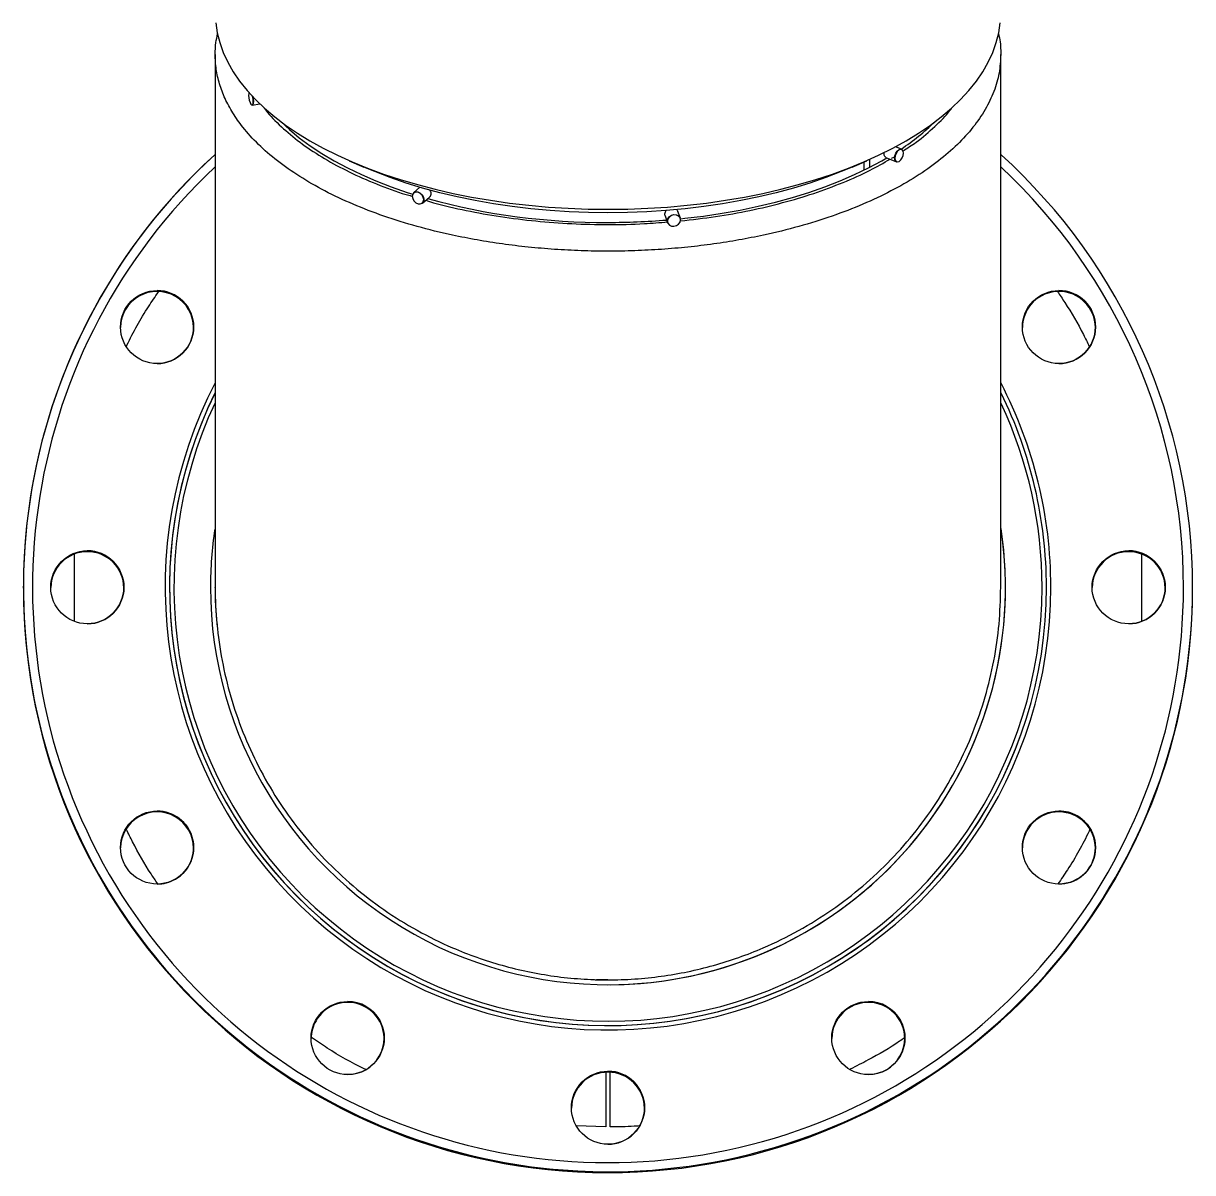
# Model space of a CAD drawing. Header units: millimetres. Extents: x -69706 to 52883, y -6882 to 68885.
# Drawn here: x 6137.9 to 6544.3, y 62540 to 62939.6 of the extents above; entities that cross this region are included whole.
import ezdxf

# ---------------------------------------------------------------- set-up
doc = ezdxf.new("R2010")
doc.units = ezdxf.units.MM
doc.layers.add('B2F-H-EQ-P-T20001$0$M-HVAC-EQPM', color=134, linetype='Continuous')

# ---------------------------------------------------------------- blocks, each defined once
blk = doc.blocks.new('B2F-H-EQ-P-T20001$0$CH-B2C-05、09-1000RT_20201019')
at = {"color": 0, "linetype": 'Continuous', "lineweight": 25}
for p, q in [((2302.86, 1469.97), (2305.47, 1470.44)), ((2528.57, 1454.62), (2526.44, 1455.51)), ((2517.57, 1448.38), (2517.57, 1451.16)), ((2523.07, 1451.8), (2526.74, 1450.26)), ((2336.58, 1450.66), (2341.64, 1448.45)), ((2511.38, 1448.45), (2516.44, 1450.66)), ((2515.41, 1450.21), (2515.41, 1447.3)), ((2361.16, 1441.4), (2358.95, 1439.49)), ((2362.04, 1435.92), (2364.44, 1437.99)), ((2446.38, 1431.44), (2447.21, 1429.07)), ((2451.67, 1430.65), (2450.83, 1433.01)), ((2240.91, 1313.83), (2240.91, 1290.49)), ((2612.11, 1290.49), (2612.11, 1313.83)), ((2223.31, 1302), (2223.31, 1302.68)), ((2258.22, 1302.42), (2258.22, 1301.58)), ((2594.8, 1301.73), (2594.79, 1302.42)), ((2422.02, 1165.87), (2426.51, 1165.8)), ((2426.51, 1165.8), (2422.52, 1165.85)), ((2426.51, 1165.8), (2426.51, 1165.8)), ((2426.51, 1149.92), (2426.51, 1149.92)), ((2425.75, 1133.7), (2425.75, 1114.68)), ((2427.27, 1114.68), (2427.27, 1133.7)), ((2425.75, 1114.68), (2415.47, 1115.11)), ((2426.51, 1099.12), (2426.51, 1099.12))]:
    blk.add_line(p, q, dxfattribs=at)
at = {"color": 0, "linetype": 'Continuous', "lineweight": 25, "flags": 128}
for points in [[(2290.16, 1498.57), (2290.68, 1495.12), (2291.56, 1491.69), (2292.78, 1488.28), (2294.34, 1484.91), (2296.24, 1481.59), (2298.48, 1478.32), (2301.05, 1475.1), (2303.94, 1471.96), (2307.14, 1468.9), (2310.65, 1465.92), (2314.45, 1463.03), (2318.55, 1460.24), (2322.92, 1457.56), (2327.56, 1454.99), (2332.45, 1452.55), (2337.58, 1450.23), (2342.94, 1448.04), (2348.52, 1446), (2354.29, 1444.09), (2360.25, 1442.34), (2366.39, 1440.74), (2372.67, 1439.29), (2379.09, 1438.01), (2385.64, 1436.89), (2392.29, 1435.94), (2399.03, 1435.16), (2405.84, 1434.55), (2412.7, 1434.11), (2419.6, 1433.85), (2426.51, 1433.76), (2433.43, 1433.85), (2440.32, 1434.11), (2447.19, 1434.55), (2453.99, 1435.16), (2460.73, 1435.94), (2467.38, 1436.89), (2473.93, 1438.01), (2480.35, 1439.29), (2486.64, 1440.74), (2492.77, 1442.34), (2498.73, 1444.09), (2504.5, 1446), (2510.08, 1448.04), (2515.44, 1450.23), (2520.57, 1452.55), (2525.47, 1454.99), (2530.1, 1457.56), (2534.47, 1460.24), (2538.57, 1463.03), (2542.37, 1465.92), (2545.88, 1468.9), (2549.09, 1471.96), (2551.97, 1475.1), (2554.54, 1478.32), (2556.78, 1481.59), (2558.68, 1484.91), (2560.24, 1488.28), (2561.46, 1491.69), (2562.34, 1495.12), (2562.86, 1498.57)], [(2301.74, 1474.31), (2301.66, 1474.05), (2301.6, 1473.37)], [(2301.6, 1473.37), (2301.66, 1472.52), (2301.83, 1471.64), (2302.09, 1470.85), (2302.39, 1470.28), (2302.7, 1470.02), (2302.95, 1470.1), (2303.12, 1470.52), (2303.18, 1471.2), (2303.12, 1472.05), (2302.95, 1472.93), (2302.93, 1473.01)], [(2303.02, 1472.91), (2303.19, 1472.05), (2303.25, 1471.18), (2303.19, 1470.49), (2303.01, 1470.06), (2302.86, 1469.97)], [(2312.87, 1464.19), (2315.75, 1461.5), (2319.21, 1458.62), (2322.97, 1455.84), (2327.02, 1453.16), (2331.34, 1450.59), (2335.94, 1448.13), (2340.78, 1445.81), (2345.86, 1443.61), (2351.17, 1441.55), (2356.69, 1439.63), (2358.63, 1439.01)], [(2451.67, 1430.46), (2453.19, 1430.61), (2459.72, 1431.4), (2466.15, 1432.37), (2472.48, 1433.5), (2478.68, 1434.79), (2484.73, 1436.25), (2490.62, 1437.86), (2496.34, 1439.63), (2501.85, 1441.55), (2507.16, 1443.61), (2512.24, 1445.81), (2517.09, 1448.13), (2521.68, 1450.59), (2523.48, 1451.63)], [(2526.13, 1451.53), (2526.25, 1452.39), (2526.58, 1453.25), (2527.07, 1453.98), (2527.65, 1454.48), (2528.23, 1454.68), (2528.57, 1454.62)], [(2526.21, 1451.54), (2526.32, 1450.84), (2526.64, 1450.38), (2527.12, 1450.23), (2527.69, 1450.42), (2528.26, 1450.91), (2528.74, 1451.63), (2529.06, 1452.47), (2529.18, 1453.31), (2529.06, 1454.01), (2528.74, 1454.46), (2528.26, 1454.61), (2527.69, 1454.42), (2527.12, 1453.93), (2526.64, 1453.21), (2526.32, 1452.37), (2526.21, 1451.54)], [(2511.38, 1448.45), (2507.6, 1446.85), (2502.24, 1444.8), (2496.68, 1442.89), (2490.93, 1441.13), (2485, 1439.52), (2478.92, 1438.07), (2472.68, 1436.78), (2466.33, 1435.65), (2459.86, 1434.69), (2453.3, 1433.9), (2446.67, 1433.29), (2439.98, 1432.85), (2433.25, 1432.59), (2426.51, 1432.5), (2419.77, 1432.59), (2413.04, 1432.85), (2406.36, 1433.29), (2399.72, 1433.9), (2393.16, 1434.69), (2386.7, 1435.65), (2380.34, 1436.78), (2374.11, 1438.07), (2368.02, 1439.52), (2362.09, 1441.13), (2356.34, 1442.89), (2350.78, 1444.8), (2345.43, 1446.85), (2341.64, 1448.45)], [(2358.47, 1438.26), (2358.62, 1437.45), (2359.05, 1436.67), (2359.7, 1436.05), (2360.47, 1435.68), (2361.24, 1435.61), (2361.89, 1435.86), (2362.32, 1436.38), (2362.47, 1437.1), (2362.32, 1437.91), (2361.89, 1438.69), (2361.24, 1439.31), (2360.47, 1439.68), (2359.7, 1439.75), (2359.05, 1439.5), (2358.62, 1438.98), (2358.47, 1438.26)], [(2358.95, 1439.49), (2359.05, 1439.57), (2359.71, 1439.82), (2360.5, 1439.75), (2361.28, 1439.37), (2361.94, 1438.73), (2362.39, 1437.94), (2362.54, 1437.11), (2362.39, 1436.37), (2362.04, 1435.92)], [(2447.21, 1429.07), (2447.11, 1429.66), (2447.29, 1430.45), (2447.79, 1431.16), (2448.55, 1431.67), (2449.44, 1431.91), (2450.33, 1431.83), (2451.08, 1431.45), (2451.59, 1430.83), (2451.67, 1430.65)], [(2447.17, 1429.63), (2447.34, 1428.88), (2447.84, 1428.28), (2448.58, 1427.91), (2449.45, 1427.83), (2450.32, 1428.06), (2451.06, 1428.56), (2451.55, 1429.25), (2451.72, 1430.04), (2451.55, 1430.79), (2451.06, 1431.39), (2450.32, 1431.76), (2449.45, 1431.84), (2448.58, 1431.61), (2447.84, 1431.11), (2447.34, 1430.42), (2447.17, 1429.63)], [(2289.98, 1302.2), (2289.98, 1302.32), (2289.98, 1302.39)]]:
    blk.add_lwpolyline(points, dxfattribs=at)
at = {"color": 0, "linetype": 'Continuous', "lineweight": 25}
for centre in [(2269.78, 1392.81), (2583.24, 1392.81), (2245.53, 1302.32), (2607.49, 1302.32), (2269.78, 1211.83), (2583.24, 1211.83), (2336.02, 1145.59), (2517, 1145.59), (2426.51, 1121.35)]:
    blk.add_circle(centre, 12.7, dxfattribs=at)
for centre, radius, start, end in [((2484.49, 1521.13), 79.62, 303.452, 314.348), ((2426.51, 1302.32), 203.2, 132.2298, 0.0008), ((2426.51, 1302.32), 203.2, 132.2521, 180.0008), ((2527.33, 1451.32), 1.22, 170.0293, 240.7567), ((2426.51, 1302.32), 203.2, 0.0008, 47.7477), ((2426.51, 1302.32), 200.03, 133.0759, 0.0008), ((2426.51, 1302.32), 200.03, 0.0008, 46.9257), ((2425.21, 1661.43), 232.24, 254.6727, 270.3215), ((2426.57, 1681.06), 251.86, 269.987, 274.6252), ((2269.78, 1392.49), 12.7, 60, 179.1366), ((2269.78, 1392.81), 12.7, 270, 90), ((2269.78, 1392.49), 12.7, 0.5822, 60), ((2583.24, 1392.49), 12.7, 0.5826, 179.1363), ((2583.24, 1392.81), 12.7, 270, 90), ((2426.51, 1302.32), 153.93, 152.5094, 0.0008), ((2426.51, 1302.32), 152.4, 153.6292, 0.0008), ((2426.51, 1302.32), 152.4, 153.7472, 0.0008), ((2426.51, 1302.32), 153.93, 0.0008, 27.4439), ((2426.51, 1302.32), 152.4, 0.0008, 26.2886), ((2426.51, 1302.32), 150.88, 154.835, 0.0008), ((2426.51, 1302.32), 150.88, 0.0008, 25.0512), ((2426.51, 1302.32), 138.18, 180.0008, 8.4953), ((2426.51, 1302.32), 138.18, 171.6077, 180.0008), ((2426.51, 1302.32), 138.18, 270, 8.4953), ((2245.53, 1302), 12.7, 90, 179.1298), ((2245.53, 1302.32), 12.7, 270, 90), ((2245.53, 1302), 12.7, 0.5754, 90), ((2607.49, 1302), 12.7, 0.5758, 179.1295), ((2607.49, 1302.32), 12.7, 270, 90), ((2426.51, 1302.32), 203.2, 180.0008, 270), ((2426.51, 1302), 203.2, 180, 359.8962), ((2426.51, 1302.32), 136.53, 179.9729, 185.5017), ((2269.78, 1211.51), 12.7, 0.5686, 120), ((2269.78, 1211.83), 12.7, 300, 90), ((2583.24, 1211.51), 12.7, 0.569, 179.1227), ((2583.24, 1211.83), 12.7, 60, 90), ((2269.78, 1211.51), 12.7, 120, 179.1229), ((2583.24, 1211.83), 12.7, 270, 60), ((2269.78, 1211.83), 12.7, 270, 300), ((2336.02, 1145.59), 12.7, 330, 90), ((2517, 1145.59), 12.7, 30, 90), ((2336.02, 1145.27), 12.7, 0.5641, 150), ((2517, 1145.27), 12.7, 0.5639, 179.1177), ((2336.02, 1145.27), 12.7, 150, 179.1179), ((2517, 1145.59), 12.7, 270, 30), ((2336.02, 1145.59), 12.7, 270, 330), ((2426.51, 1121.35), 12.7, 0.0008, 90), ((2426.51, 1121.03), 12.7, 0.5619, 179.116), ((2426.51, 1121.35), 12.7, 270, 0.0008)]:
    blk.add_arc(centre, radius, start, end, dxfattribs=at)
for points, knots in [([(2563.04, 1487.51), (2562.92, 1485.37), (2562.69, 1481.09), (2560.8, 1474.7), (2557.79, 1468.39), (2553.55, 1462.21), (2548.12, 1456.22), (2541.52, 1450.49), (2533.79, 1445.08), (2525, 1440.03), (2515.2, 1435.42), (2504.48, 1431.28), (2492.92, 1427.68), (2482, 1424.99), (2472.05, 1423.04), (2463.27, 1421.65), (2454.29, 1420.56), (2445.15, 1419.77), (2435.88, 1419.29), (2426.54, 1419.13), (2417.2, 1419.29), (2407.92, 1419.77), (2398.77, 1420.56), (2389.78, 1421.65), (2380.99, 1423.04), (2371.03, 1424.99), (2360.1, 1427.68), (2348.53, 1431.29), (2337.79, 1435.43), (2327.99, 1440.05), (2319.19, 1445.1), (2311.46, 1450.52), (2304.86, 1456.26), (2299.79, 1461.86), (2296.02, 1467.21), (2293.31, 1472.24), (2291.38, 1477.33), (2290.23, 1482.45), (2289.89, 1487.26), (2290.1, 1491.37), (2290.59, 1493.75), (2290.8, 1494.77)], [0, 0, 0, 0, 0.02885, 0.057882, 0.087097, 0.116494, 0.146074, 0.175837, 0.205781, 0.235908, 0.266218, 0.296711, 0.327385, 0.358243, 0.378921, 0.39968, 0.42052, 0.441442, 0.462445, 0.483529, 0.504635, 0.525659, 0.546603, 0.567465, 0.588245, 0.608945, 0.639835, 0.670542, 0.701067, 0.731409, 0.761569, 0.791546, 0.821341, 0.850953, 0.874514, 0.897959, 0.921287, 0.944498, 0.967592, 0.986225, 1, 1, 1, 1]), ([(2562.22, 1494.65), (2562.33, 1494.23), (2562.97, 1491.87), (2563.01, 1489.48), (2563.04, 1487.51)], [0, 0, 0, 0, 0.173969, 1, 1, 1, 1]), ([(2289.98, 1487.54), (2289.98, 1487), (2289.98, 1483.32), (2289.98, 1476.6), (2289.98, 1467.46), (2289.98, 1458.51), (2289.98, 1449.75), (2289.98, 1441.18), (2289.98, 1432.81), (2289.98, 1424.64), (2289.98, 1416.69), (2289.98, 1408.97), (2289.98, 1401.47), (2289.98, 1394.2), (2289.98, 1387.17), (2289.98, 1380.39), (2289.98, 1373.86), (2289.98, 1367.59), (2289.98, 1361.58), (2289.98, 1355.84), (2289.98, 1350.36), (2289.98, 1345.17), (2289.98, 1340.25), (2289.98, 1335.62), (2289.98, 1331.27), (2289.98, 1327.22), (2289.98, 1323.46), (2289.98, 1320.01), (2289.98, 1316.85), (2289.98, 1313.99), (2289.98, 1311.45), (2289.98, 1309.21), (2289.98, 1307.28), (2289.98, 1305.66), (2289.98, 1304.36), (2289.98, 1303.37), (2289.98, 1302.71), (2289.98, 1302.42), (2289.98, 1302.39), (2289.98, 1302.38)], [0, 0, 0, 0, 0.004863, 0.033215, 0.061567, 0.089919, 0.118271, 0.146623, 0.174975, 0.203327, 0.23168, 0.260032, 0.288384, 0.316736, 0.345088, 0.37344, 0.401792, 0.430144, 0.458496, 0.486849, 0.515201, 0.543553, 0.571905, 0.600257, 0.628609, 0.656961, 0.685313, 0.713665, 0.742017, 0.770368, 0.79872, 0.827072, 0.855423, 0.883773, 0.912123, 0.94047, 0.96881, 0.997118, 1, 1, 1, 1]), ([(2563.04, 1302.37), (2563.04, 1302.38), (2563.04, 1302.44), (2563.04, 1302.73), (2563.04, 1303.39), (2563.04, 1304.4), (2563.04, 1305.71), (2563.04, 1307.34), (2563.04, 1309.28), (2563.04, 1311.53), (2563.04, 1314.09), (2563.04, 1316.96), (2563.04, 1320.13), (2563.04, 1323.6), (2563.04, 1327.36), (2563.04, 1331.43), (2563.04, 1335.78), (2563.04, 1340.42), (2563.04, 1345.35), (2563.04, 1350.56), (2563.04, 1356.04), (2563.04, 1361.8), (2563.04, 1367.82), (2563.04, 1374.1), (2563.04, 1380.64), (2563.04, 1387.43), (2563.04, 1394.46), (2563.04, 1401.74), (2563.04, 1409.25), (2563.04, 1416.98), (2563.04, 1424.94), (2563.04, 1433.11), (2563.04, 1441.49), (2563.04, 1450.06), (2563.04, 1458.84), (2563.04, 1467.79), (2563.04, 1476.94), (2563.04, 1483.54), (2563.04, 1487.11), (2563.04, 1487.54)], [0, 0, 0, 0, 0.005021, 0.032003, 0.060512, 0.08889, 0.117251, 0.145607, 0.173961, 0.202314, 0.230667, 0.25902, 0.287373, 0.315725, 0.344077, 0.372429, 0.400781, 0.429134, 0.457486, 0.485838, 0.51419, 0.542542, 0.570894, 0.599246, 0.627599, 0.655951, 0.684303, 0.712655, 0.741007, 0.769359, 0.797711, 0.826063, 0.854415, 0.882767, 0.911119, 0.939471, 0.967823, 0.996175, 1, 1, 1, 1]), ([(2306.87, 1469.15), (2307.1, 1468.83), (2308.72, 1466.52), (2312.85, 1462.44), (2319.28, 1457), (2326.84, 1451.93), (2335.32, 1447.23), (2344.74, 1443.01), (2352.55, 1439.99), (2357.39, 1438.58), (2358.59, 1438.23)], [0, 0, 0, 0, 0.024734, 0.178989, 0.333271, 0.486775, 0.640461, 0.794901, 0.949356, 1, 1, 1, 1]), ([(2529.04, 1454.02), (2530.59, 1455.02), (2534.7, 1457.7), (2540.16, 1462.46), (2544.35, 1466.58), (2546.01, 1468.94), (2546.26, 1469.31)], [0, 0, 0, 0, 0.215706, 0.574506, 0.933483, 1, 1, 1, 1]), ([(2451.65, 1429.7), (2455.76, 1430.17), (2463.99, 1431.11), (2475.89, 1433.28), (2487.32, 1435.97), (2498.16, 1439.22), (2508.32, 1443), (2517.22, 1446.98), (2522.28, 1449.87), (2524.56, 1451.18)], [0, 0, 0, 0, 0.146755, 0.293575, 0.439654, 0.58576, 0.732587, 0.879633, 1, 1, 1, 1]), ([(2523.09, 1451.83), (2523.03, 1451.85), (2522.82, 1451.91), (2522.58, 1452.26), (2522.45, 1452.84), (2522.43, 1453.32), (2522.5, 1453.57), (2522.5, 1453.57)], [0, 0, 0, 0, 0.124947, 0.416407, 0.707871, 0.999312, 1, 1, 1, 1]), ([(2525.09, 1451.47), (2525.42, 1451.64), (2525.85, 1451.86), (2526.2, 1452.1), (2526.27, 1452.15)], [0, 0, 0, 0, 0.796491, 1, 1, 1, 1]), ([(2364.94, 1439.19), (2364.91, 1438.97), (2364.86, 1438.53), (2364.64, 1438.12), (2364.45, 1438.01), (2364.43, 1438)], [0, 0, 0, 0, 0.472823, 0.945638, 1, 1, 1, 1]), ([(2364.54, 1440.48), (2364.57, 1440.43), (2364.76, 1440.17), (2364.9, 1439.71), (2364.93, 1439.33), (2364.94, 1439.19)], [0, 0, 0, 0, 0.118618, 0.66037, 1, 1, 1, 1]), ([(2363.14, 1436.87), (2364.03, 1436.59), (2368.51, 1435.22), (2377.2, 1433.29), (2389.07, 1431.12), (2401.38, 1429.6), (2413.9, 1428.66), (2426.53, 1428.37), (2437.7, 1428.58), (2444.54, 1429.15), (2447.23, 1429.37)], [0, 0, 0, 0, 0.036148, 0.180694, 0.325987, 0.471262, 0.616351, 0.76133, 0.906159, 1, 1, 1, 1]), ([(2446.41, 1431.45), (2446.36, 1431.56), (2446.23, 1431.89), (2446.31, 1432.5), (2446.53, 1433.06), (2446.8, 1433.32), (2446.88, 1433.4)], [0, 0, 0, 0, 0.18456, 0.517845, 0.851111, 1, 1, 1, 1]), ([(2450.35, 1433.68), (2450.44, 1433.61), (2450.67, 1433.43), (2450.76, 1433.16), (2450.81, 1433)], [0, 0, 0, 0, 0.381966, 1, 1, 1, 1]), ([(2259.12, 1386.07), (2259.19, 1386.21), (2261.37, 1391.03), (2265.05, 1397.4), (2269.08, 1403.31), (2270.24, 1405.01)], [0, 0, 0, 0, 0.021281, 0.71927, 1, 1, 1, 1]), ([(2582.72, 1405.18), (2583.59, 1403.91), (2586.87, 1399.11), (2590.58, 1392.71), (2593.12, 1387.44), (2593.8, 1386.05)], [0, 0, 0, 0, 0.208676, 0.790998, 1, 1, 1, 1]), ([(2289.98, 1302.38), (2289.98, 1302.38), (2289.87, 1298.12), (2290.44, 1289.56), (2292.18, 1276.8), (2295.22, 1264.19), (2299.45, 1251.84), (2304.88, 1239.89), (2311.47, 1228.44), (2319.19, 1217.62), (2327.98, 1207.54), (2337.78, 1198.31), (2348.5, 1190.04), (2360.06, 1182.84), (2370.97, 1177.46), (2380.92, 1173.56), (2389.7, 1170.78), (2398.69, 1168.59), (2407.83, 1167.01), (2417.1, 1166.05), (2426.44, 1165.72), (2435.78, 1166.04), (2445.05, 1166.99), (2454.2, 1168.56), (2463.19, 1170.74), (2471.98, 1173.52), (2481.94, 1177.41), (2492.86, 1182.78), (2504.43, 1189.98), (2515.17, 1198.24), (2524.97, 1207.47), (2533.77, 1217.54), (2541.5, 1228.37), (2548.11, 1239.82), (2553.54, 1251.78), (2557.79, 1264.12), (2560.8, 1276.74), (2562.69, 1289.5), (2562.92, 1298.06), (2563.04, 1302.32)], [0, 0, 0, 0, 0.000018, 0.02984, 0.059851, 0.090051, 0.12044, 0.151019, 0.181786, 0.212743, 0.243889, 0.275224, 0.306748, 0.338461, 0.370364, 0.391742, 0.413205, 0.434751, 0.456382, 0.478098, 0.499897, 0.521706, 0.543432, 0.565073, 0.586629, 0.608102, 0.62949, 0.661407, 0.693134, 0.724673, 0.756022, 0.787182, 0.818152, 0.848933, 0.879525, 0.909928, 0.940141, 0.970165, 1, 1, 1, 1]), ([(2269.97, 1199.31), (2269.21, 1200.42), (2266.04, 1205.07), (2262.41, 1211.36), (2259.84, 1216.68), (2259.14, 1218.13)], [0, 0, 0, 0, 0.185577, 0.778488, 1, 1, 1, 1]), ([(2594.02, 1218.2), (2593.91, 1217.97), (2591.69, 1213.07), (2588.01, 1206.68), (2584.03, 1200.83), (2582.92, 1199.2)], [0, 0, 0, 0, 0.034305, 0.731, 1, 1, 1, 1]), ([(2342.34, 1134.68), (2342.15, 1134.77), (2337.5, 1136.89), (2331.15, 1140.53), (2325.31, 1144.5), (2323.5, 1145.73)], [0, 0, 0, 0, 0.028742, 0.699763, 1, 1, 1, 1]), ([(2529.53, 1145.63), (2528.98, 1145.25), (2524.96, 1142.44), (2518.68, 1138.76), (2512.78, 1135.82), (2510.68, 1134.77)], [0, 0, 0, 0, 0.092141, 0.677404, 1, 1, 1, 1]), ([(2437.33, 1115.02), (2436.74, 1114.98), (2433.4, 1114.73), (2430.04, 1114.7), (2427.27, 1114.68)], [0, 0, 0, 0, 0.174839, 1, 1, 1, 1])]:
    blk.add_open_spline(points, degree=3, knots=knots, dxfattribs=at)

msp = doc.modelspace()

# ---------------------------------------------------------------- block references
at = {"layer": 'B2F-H-EQ-P-T20001$0$M-HVAC-EQPM'}
msp.add_blockref('B2F-H-EQ-P-T20001$0$CH-B2C-05、09-1000RT_20201019', (3914.631, 61441.218, 8.109), dxfattribs=at)

doc.saveas('drawing.dxf')
